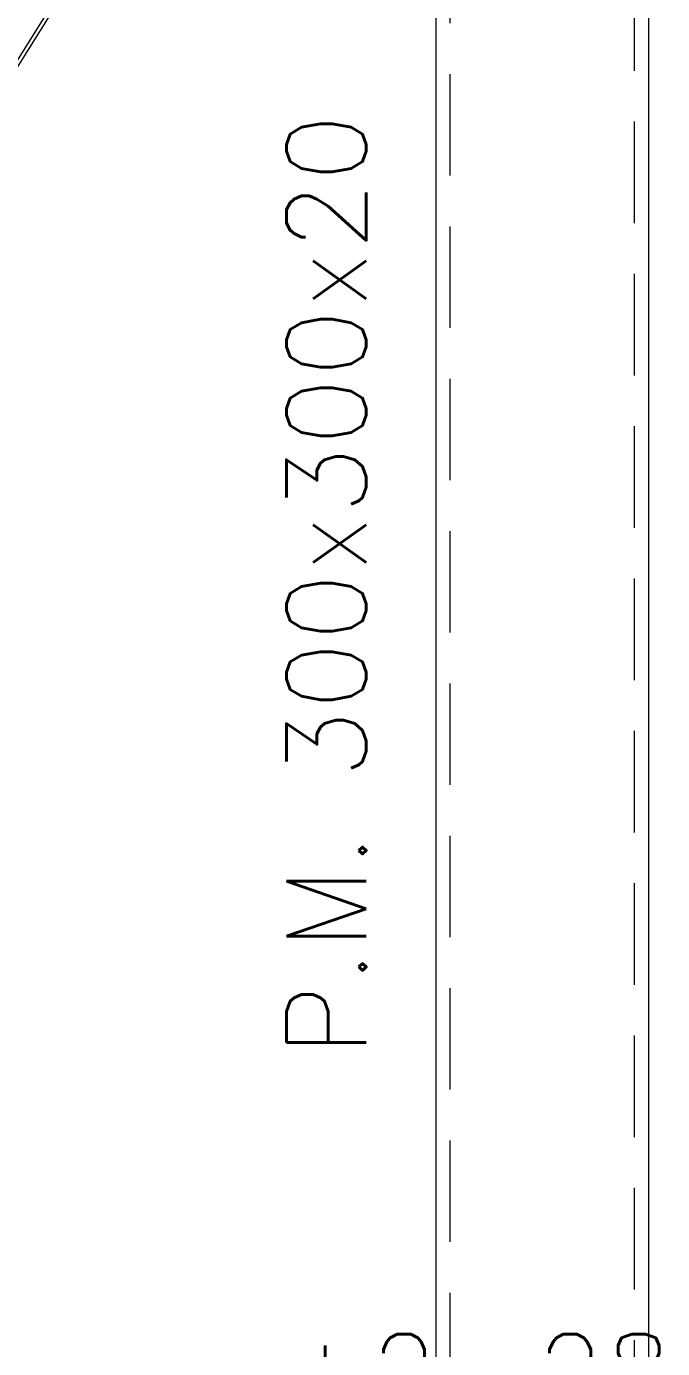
# Model space of a CAD drawing. Extents: x -3544 to 11711, y -11366 to 8565.
# Drawn here: x 5069.2 to 5158.8, y 3053.8 to 3239.8 of the extents above; entities that cross this region are included whole.
import ezdxf
from ezdxf.enums import TextEntityAlignment as Align

# ---------------------------------------------------------------- set-up
doc = ezdxf.new("R2010")
doc.units = 0
doc.header["$LTSCALE"] = 30
doc.header["$MEASUREMENT"] = 0
doc.linetypes.add('EJE2$0$RLE-PROYECCION', pattern=[0.71438, 0.47625, -0.23813])
doc.layers.get('0').update_dxf_attribs({"linetype": 'CONTINUOUS'})
doc.layers.add('EJE2$0$RLA-ACHURADO', color=30, linetype='EJE2$0$RLE-PROYECCION', lineweight=15, transparency=0.7)
doc.layers.add('EJE2$0$RLA-CONTORNO', color=30, linetype='CONTINUOUS', lineweight=15)
doc.layers.add('EJE2$0$RLA-TEXTOS-1', color=9, linetype='CONTINUOUS', lineweight=9)
doc.layers.add('EJE2$0$RLA-FE', color=7, linetype='CONTINUOUS')
doc.styles.add('EJE2$0$RomanS', font='romans.shx', dxfattribs={"height": 11.25})

# ---------------------------------------------------------------- blocks, each defined once
blk = doc.blocks.new('EJE2$0$RLA-COLUMNAS-CAJONES - P_M_ 300x300x20-425965-EJE 2')
at = {"layer": 'EJE2$0$RLA-ACHURADO'}
for p, q in [((2347.48, 1108), (2347.48, 787)), ((2373.48, 787), (2373.48, 1108))]:
    blk.add_line(p, q, dxfattribs=at)
blk = doc.blocks.new('EJE2$0$FP_10-EJE 2')
at = {"layer": 'EJE2$0$RLA-CONTORNO'}
blk.add_line((2345.48, 1057.22), (2345.48, 787), dxfattribs=at)
blk = doc.blocks.new('*U46')
at = {"layer": 'EJE2$0$RLA-FE', "color": 3, "style": 'EJE2$0$RomanS', "flags": 8}
for tag, p in [('F=', (108.44, 36.32)), ('NUM', (122.85, 36.32))]:
    blk.add_attdef(tag, text='', height=11.25, dxfattribs=at).set_placement(p, align=Align.RIGHT)
at = {"layer": 'EJE2$0$RLA-FE', "color": 3, "style": 'EJE2$0$RomanS'}
for tag, p, flags in [('PHI', (126.74, 36.54), 14), ('DIAM', (136.6, 36.32), 12), ('MINUS', (158.62, 36.32), 13), ('MARK', (172.01, 36.32), 13), ('TEXTO_FE1', (175.31, 36.32), 8), ('TEXTO_FE2', (242.83, 36.34), 8), ('TIPO', (198.8, -75.78), 13), ('NVECES', (184.93, -94.72), 13), ('NUMFE', (188.86, -114.48), 13), ('CAPA', (197.06, -133.6), 13), ('DESPLAZA', (278.34, -151.59), 13), ('ESPACIO', (284.39, -169.95), 13), ('CANT', (298.23, -188.75), 13)]:
    blk.add_attdef(tag, p, '', height=11.25, dxfattribs=dict(at, flags=flags))
blk = doc.blocks.new('EJE2')
at = {"layer": 'EJE2$0$RLA-ACHURADO'}
blk.add_line((2347.48, 1108), (2347.48, 787), dxfattribs=at)
at = {"layer": 'EJE2$0$RLA-CONTORNO'}
for p, q in [((2151.41, 787), (2345.48, 1096.75)), ((2151.41, 787), (2345.48, 1096.75)), ((2152, 787), (2345.48, 1095.81)), ((2152, 787), (2345.48, 1095.81)), ((2345.48, 1057.22), (2345.48, 787)), ((2375.48, 787), (2375.48, 1057.22))]:
    blk.add_line(p, q, dxfattribs=at)
at = {"layer": 'EJE2$0$RLA-ACHURADO'}
for name in ['EJE2$0$FP_10-EJE 2', 'EJE2$0$RLA-COLUMNAS-CAJONES - P_M_ 300x300x20-425965-EJE 2']:
    blk.add_blockref(name, (0, 0), dxfattribs=at)
at = {"layer": 'EJE2$0$RLA-FE'}
ref = blk.add_blockref('*U46', (2222.98, 776), dxfattribs=at)
ref.add_attrib('DIAM', '28', (2359.58, 812.32), dxfattribs={"color": 3, "height": 11.25, "style": 'EJE2$0$RomanS'})
ref.add_attrib('NUM', '+2', dxfattribs={"color": 3, "height": 11.25, "style": 'EJE2$0$RomanS'}).set_placement((2345.83, 812.32), align=Align.RIGHT)
at = {"layer": 'EJE2$0$RLA-TEXTOS-1', "insert": (2330.08, 928.98), "char_height": 11.25, "width": 243.9131, "attachment_point": 5, "rotation": 90, "line_spacing_factor": 0.983083, "style": 'EJE2$0$RomanS'}
blk.add_mtext('P.M. 300x300x20', dxfattribs=at)

msp = doc.modelspace()

# ---------------------------------------------------------------- block references
msp.add_blockref('EJE2', (2781.39, 2232.23))

doc.saveas('drawing.dxf')
